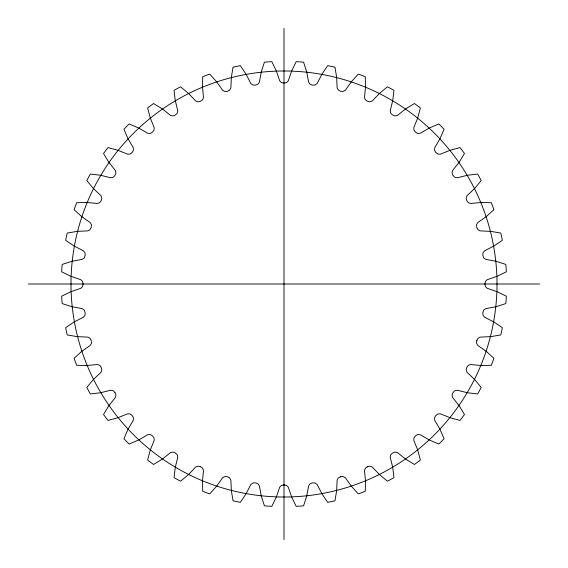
<?xml version="1.0" encoding="UTF-8"?>
<svg xmlns="http://www.w3.org/2000/svg" width="568" height="568" viewBox="0 0 568 568"><rect width="100%" height="100%" fill="white"/><g stroke="black" fill="none" stroke-linecap="round" stroke-linejoin="round"><path stroke-width="0.85" d="M435.777 152.387L434.555 150.222L434.747 147.68L440.001 138.649L444.062 129.192A222.684 222.684 0 0 0 438.808 123.938L429.614 127.871L420.256 133.281L417.629 133.416L415.336 131.975L413.93 130.022L413.809 127.608L417.728 117.924L420.405 107.984A222.684 222.684 0 0 0 414.455 103.532L405.914 108.736L397.415 115.425L394.838 115.929L392.36 114.835L390.692 113.096L390.237 110.653L392.729 100.586L393.965 90.362A222.684 222.684 0 0 0 387.447 86.805L379.729 93.166L372.274 100.997L369.796 101.864L367.184 101.132L365.288 99.656L364.493 97.376L365.522 86.982L365.288 76.687A222.684 222.684 0 0 0 358.33 74.088L351.599 81.487L345.33 90.298L343.001 91.512L340.317 91.157L338.223 89.957L337.115 87.82L336.654 77.383L334.957 67.23A222.684 222.684 0 0 0 327.7 65.647L322.084 73.925L317.136 83.539L315.006 85.072L312.293 85.108L310.057 84.22L308.651 82.261L306.713 71.994L303.589 62.182A222.684 222.684 0 0 0 296.176 61.649L291.803 70.645L288.274 80.869L286.378 82.687L283.702 83.105L281.359 82.545L279.69 80.805L276.311 70.922L271.824 61.649A222.684 222.684 0 0 0 264.411 62.182L261.358 71.71L259.32 82.325L257.702 84.398L255.117 85.193L252.717 84.973L250.815 83.482L246.065 74.181L240.299 65.647A222.684 222.684 0 0 0 233.043 67.23L231.382 77.092L230.871 87.891L229.564 90.17L227.115 91.327L224.708 91.448L222.62 90.248L216.585 81.714L209.67 74.088A222.684 222.684 0 0 0 202.712 76.687L202.471 86.684L203.5 97.447L202.535 99.89L200.277 101.381L197.912 101.842L195.669 100.955L188.484 93.372L180.553 86.805A222.684 222.684 0 0 0 174.035 90.362L175.214 100.295L177.777 110.874L177.124 113.422L175.136 115.155L172.864 115.95L170.521 115.389L162.327 108.9L153.545 103.532A222.684 222.684 0 0 0 147.595 107.984L150.179 117.647L154.205 127.686L153.963 130.299L152.217 132.365L150.08 133.48L147.68 133.253L138.649 127.999L129.192 123.938A222.684 222.684 0 0 0 123.938 129.192L127.871 138.386L133.281 147.744L133.416 150.371L131.975 152.664L130.022 154.07L127.608 154.191L117.924 150.272L107.984 147.595A222.684 222.684 0 0 0 103.532 153.545L108.736 162.086L115.425 170.585L115.929 173.162L114.835 175.64L113.096 177.308L110.732 177.77L100.586 175.271L90.362 174.035A222.684 222.684 0 0 0 86.805 180.553L93.166 188.271L101.04 195.79L101.864 198.282L101.132 200.816L99.656 202.712L97.376 203.507L86.982 202.478L76.687 202.712A222.684 222.684 0 0 0 74.088 209.67L81.487 216.401L90.298 222.67L91.512 224.999L91.157 227.683L89.957 229.777L87.82 230.885L77.383 231.346L67.23 233.043A222.684 222.684 0 0 0 65.647 240.299L73.925 245.916L83.539 250.864L85.072 252.994L85.108 255.706L84.22 257.943L82.261 259.349L71.994 261.287L62.182 264.411A222.684 222.684 0 0 0 61.649 271.824L70.645 276.197L80.869 279.726L82.687 281.621L83.105 284.298L82.545 286.641L80.805 288.31L70.922 291.689L61.649 296.176A222.684 222.684 0 0 0 62.182 303.589L71.71 306.642L82.325 308.68L84.398 310.298L85.193 312.883L84.973 315.283L83.482 317.185L74.181 321.935L65.647 327.7A222.684 222.684 0 0 0 67.23 334.957L77.092 336.618L87.891 337.129L90.17 338.436L91.327 340.885L91.448 343.292L90.248 345.379L81.714 351.414L74.088 358.33A222.684 222.684 0 0 0 76.687 365.288L86.684 365.529L97.447 364.5L99.89 365.465L101.381 367.723L101.842 370.087L100.912 372.388L93.372 379.516L86.805 387.447A222.684 222.684 0 0 0 90.362 393.965L100.586 392.729L110.732 390.23L113.231 390.763L114.956 392.552M453.129 175.576L454.904 177.308L457.346 177.763L467.414 175.271L477.638 174.035A222.684 222.684 0 0 1 481.195 180.553L474.834 188.271L467.002 195.726L466.136 198.204L466.868 200.816L468.344 202.712L470.623 203.507L481.018 202.478L491.313 202.712A222.684 222.684 0 0 1 493.911 209.67L486.286 216.585L477.752 222.62L476.552 224.708L476.673 227.115L477.83 229.564L480.109 230.871L490.908 231.382L500.77 233.043A222.684 222.684 0 0 1 502.353 240.299L494.075 245.916L484.461 250.864L482.928 252.994L482.892 255.706L483.737 257.886L485.739 259.349L496.006 261.287L505.818 264.411A222.684 222.684 0 0 1 506.351 271.824L497.078 276.311L487.195 279.69L485.455 281.359L484.894 283.702L485.313 286.378L487.131 288.274L497.355 291.803L506.351 296.176A222.684 222.684 0 0 1 505.818 303.589L496.006 306.713L485.739 308.651L483.78 310.057L482.892 312.293L482.906 314.935L484.461 317.136L494.075 322.084L502.353 327.7A222.684 222.684 0 0 1 500.77 334.957L490.908 336.618L480.109 337.129L477.83 338.436L476.694 340.814M476.843 340.317L476.488 343.001L477.702 345.33L486.513 351.599L493.911 358.33A222.684 222.684 0 0 1 491.313 365.288L481.018 365.522L470.623 364.493L468.344 365.288L466.868 367.184L466.136 369.796L467.002 372.274L474.834 379.729L481.195 387.447A222.684 222.684 0 0 1 477.638 393.965L467.705 392.786L457.126 390.223L454.577 390.876L452.845 392.864L452.05 395.136L452.611 397.479L459.1 405.673L464.468 414.455A222.684 222.684 0 0 1 460.016 420.405L450.353 417.821L440.314 413.795L437.701 414.036L435.635 415.783L434.52 417.92L434.747 420.32L440.001 429.351L444.062 438.808A222.684 222.684 0 0 1 438.808 444.062L429.614 440.129L420.256 434.719L417.629 434.584L415.336 436.025L413.93 437.978L413.809 440.392L417.728 450.076L420.405 460.016A222.684 222.684 0 0 1 414.455 464.468L405.914 459.263L397.415 452.575L394.838 452.071L392.36 453.165L390.692 454.904L390.23 457.268L392.729 467.414L393.965 477.638A222.684 222.684 0 0 1 387.447 481.195L379.729 474.834L372.21 466.96L369.718 466.136L367.184 466.868L365.288 468.344L364.493 470.623L365.522 481.018L365.288 491.313A222.684 222.684 0 0 1 358.33 493.911L351.599 486.513L345.33 477.702L343.001 476.488L340.317 476.843L338.223 478.043L337.115 480.18L336.654 490.617L334.957 500.77A222.684 222.684 0 0 1 327.7 502.353L322.084 494.075L317.136 484.461L315.006 482.928L312.293 482.892L310.114 483.737L308.651 485.739L306.713 496.006L303.589 505.818A222.684 222.684 0 0 1 296.176 506.351L291.803 497.355L288.274 487.131L286.378 485.313L283.702 484.894L281.359 485.455L279.69 487.195L276.311 497.078L271.824 506.351A222.684 222.684 0 0 1 264.411 505.818L261.287 496.006L259.349 485.739L257.943 483.78L255.706 482.892L253.065 482.906L250.864 484.461L245.916 494.075L240.299 502.353A222.684 222.684 0 0 1 233.043 500.77L231.382 490.908L230.871 480.109L229.564 477.83L227.115 476.673L224.708 476.552L222.62 477.752L216.585 486.286L209.67 493.911A222.684 222.684 0 0 1 202.712 491.313L202.478 481.018L203.507 470.623L202.627 468.231L200.611 466.775M367.659 466.647L367.255 466.832M340.814 476.694L340.388 476.822M284.22 484.894L283.78 484.894M28.4 284L539.6 284M200.341 466.647L197.912 466.158L195.612 467.088L188.484 474.628L180.553 481.195A222.684 222.684 0 0 1 174.035 477.638L175.271 467.414L177.77 457.268L177.273 454.84L175.64 453.165M175.327 452.966L173.013 452.057L170.521 452.611L162.327 459.1L153.545 464.468A222.684 222.684 0 0 1 147.595 460.016L150.179 450.353L154.205 440.314L153.963 437.701L152.217 435.635L150.08 434.52L147.68 434.747L138.649 440.001L129.192 444.062A222.684 222.684 0 0 1 123.938 438.808L127.871 429.614L133.281 420.256L133.416 417.629L131.975 415.336L130.022 413.93L127.608 413.809L117.924 417.728L107.984 420.405A222.684 222.684 0 0 1 103.532 414.455L108.9 405.673L115.389 397.479L115.95 395.065L115.034 392.673M436.025 152.664L437.978 154.07L440.392 154.191L450.076 150.272L460.016 147.595A222.684 222.684 0 0 1 464.468 153.545L459.1 162.327L452.646 170.45L452.05 172.864L452.888 175.2M284 28.4L284 539.6M177.5 468.465A213 213 0 0 0 497 284A213 213 0 0 0 177.5 99.535A213 213 0 0 0 177.5 468.465"/></g></svg>
